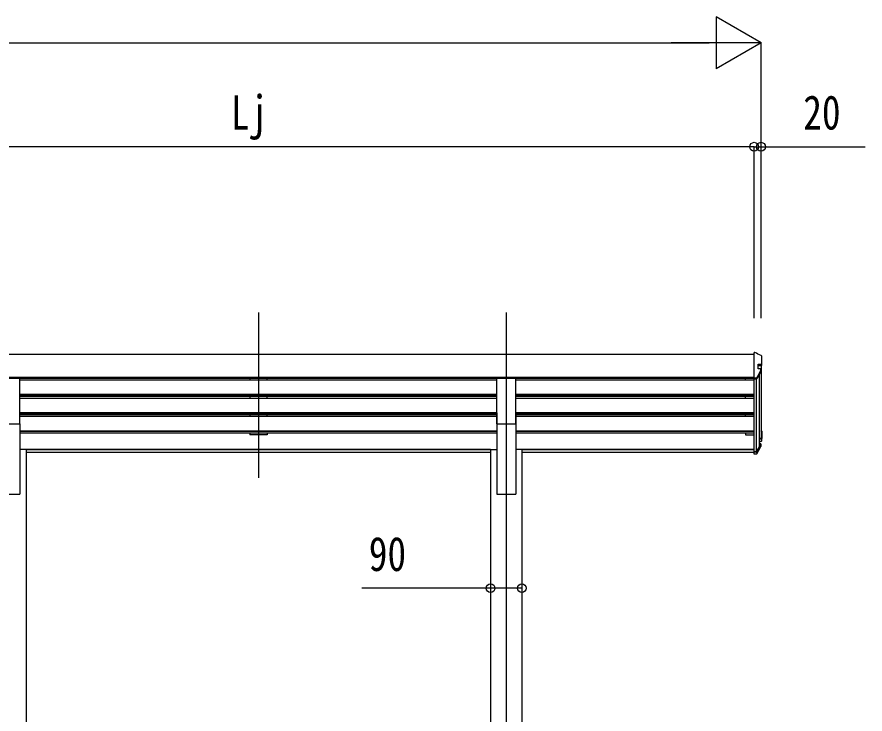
# Model space of a CAD drawing. Units: millimetres, scale not verified. Extents: x -13134 to 13134, y -8911 to 8914.
# Drawn here: x -1556 to 894, y -2828 to -813 of the extents above; entities that cross this region are included whole.
import ezdxf
from ezdxf.enums import TextEntityAlignment as Align

# ---------------------------------------------------------------- set-up
doc = ezdxf.new("R2010")
doc.units = ezdxf.units.MM
doc.header["$LTSCALE"] = 40
for name, color, linetype in [('0-4_YKK_12', 2, 'Continuous'), ('0-5_YKK_13', 4, 'Continuous'), ('0-6_YKK_A1', 4, 'Continuous'), ('0-7_YKK_D', 6, 'Continuous')]:
    doc.layers.add(name, color=color, linetype=linetype)
doc.styles.add('ＭＳ ゴシック', font='')
doc.styles.get('ＭＳ ゴシック').set_extended_font_data('MS Gothic')

msp = doc.modelspace()

# ---------------------------------------------------------------- linework, layer by layer
at = {"layer": '0-4_YKK_12'}
for p, q in [((-858.43, -1667.48), (-858.43, -2144.99)), ((-142.43, -1667.48), (-142.43, -2144.99)), ((-142.43, -2098.31), (-142.43, -4791.88))]:
    msp.add_line(p, q, dxfattribs=at)
at = {"layer": '0-5_YKK_13'}
for p, q in [((574.59, -1782.68), (573.57, -1782.68)), ((573.57, -1859.86), (573.57, -1782.68)), ((595.57, -1815.01), (595.57, -1793.98)), ((593.57, -1821.58), (584.77, -1821.58)), ((593.2, -1832.36), (593.2, -1836.53)), ((595.57, -1819.59), (595.57, -1815.01)), ((-1601.93, -1857.51), (-1546.93, -1857.51)), ((-1546.93, -1989.31), (-1546.93, -1857.51)), ((-169.93, -1989.31), (-169.93, -1857.51)), ((-169.93, -1857.51), (-114.93, -1857.51)), ((-114.93, -1989.31), (-114.93, -1857.51)), ((579.58, -1856.76), (573.57, -1856.76)), ((579.58, -1859.86), (573.57, -1859.86)), ((592.96, -1837.48), (581.34, -1858.82)), ((-1601.93, -1989.31), (-1546.93, -1989.31)), ((-169.93, -1989.31), (-114.93, -1989.31)), ((593.57, -2008.15), (593.67, -2008.15)), ((593.57, -2031.55), (588.4, -2031.55)), ((593.57, -2009.64), (593.59, -2009.64)), ((593.57, -2010.16), (593.59, -2010.16)), ((594.07, -2010.14), (594.07, -2031.05)), ((595.57, -2010.14), (595.57, -2031.05)), ((595.57, -2037.61), (595.57, -2031.05)), ((590.45, -2049.9), (579.85, -2069.34)), ((591.64, -2048.23), (580.02, -2069.57)), ((592.96, -2048.94), (581.34, -2070.28)), ((593.57, -2033.04), (588.4, -2033.04)), ((588.4, -2039.57), (593.57, -2039.57)), ((588.4, -2047.35), (591.23, -2047.5)), ((588.4, -2047.87), (591.23, -2048.02)), ((590.57, -2045.97), (591.31, -2046.01)), ((593.2, -2047.99), (593.2, -2054.16)), ((573.57, -2069.83), (573.57, -2069.56)), ((579.58, -2069.83), (573.57, -2069.83)), ((573.57, -2071.33), (573.57, -2069.83)), ((573.57, -2076.42), (573.57, -2071.33)), ((579.58, -2071.33), (573.57, -2071.33)), ((579.58, -2076.42), (573.57, -2076.42))]:
    msp.add_line(p, q, dxfattribs=at)
for points in [[(574.59, -1782.68), (575.24, -1782.79), (575.5, -1782.89)], [(584.77, -1829.96), (584.77, -1817.03), (593.57, -1817.03)], [(592.96, -1837.48), (593.14, -1837.01), (593.2, -1836.53)], [(590.57, -2049.42), (590.54, -2049.66), (590.45, -2049.9)]]:
    msp.add_lwpolyline(points, dxfattribs=at)
for centre, radius, start, end in [((593.58, -1793.99), 1.99, 0.21727, 87.38971), ((591.16, -1832.36), 2.05, 331.46438, 85.83854), ((593.57, -1819.58), 2, 269.84307, 359.8422), ((593.56, -1815.02), 2.01, 270.26972, 0.34354), ((579.56, -1854.78), 1.98, 270.47308, 333.77211), ((579.58, -1857.86), 2, 269.9369, 331.34316), ((593.57, -2010.14), 1.99, 0.1468, 87.16754), ((592.57, -2030.57), 0.996, 282.79822, 359.86716), ((593.57, -2031.04), 2, 269.84307, 359.8422), ((593.57, -2031.05), 0.499, 269.84307, 359.8422), ((593.57, -2010.14), 0.498, 0.1468, 87.16754), ((593.57, -2010.66), 0.498, 0.1468, 87.16754), ((591.2, -2047.99), 0.497, 331.56379, 87.26156), ((591.2, -2048.52), 0.5, 31.80059, 87.07178), ((591.21, -2047.99), 1.99, 331.56379, 87.26156), ((591.41, -2054.18), 1.79, 330.16188, 0.79479), ((593.59, -2037.59), 1.98, 269.27462, 359.46746), ((573.87, -2069.56), 0.298, 180.08028, 246.4037), ((578.97, -2068.86), 1, 282.86823, 331.34595), ((579.58, -2069.33), 0.5, 269.9369, 331.34316), ((579.58, -2069.32), 2, 269.9369, 331.34316), ((579.61, -2074.4), 2.02, 269.16071, 329.06047)]:
    msp.add_arc(centre, radius, start, end, dxfattribs=at)
for centre, major_axis, ratio, start_param, end_param in [((606.32, -1810.39), (-222.61, 113.61), 0.042479, 4.7913614, 4.8729331), ((718.14, -1810.39), (-2175.25, 113.38), 0.005463, 4.7699229, 4.7699711), ((611.64, -1810.39), (61.55, 113.97), 0.043861, 1.7971426, 2.0027809), ((-10.56, -1810.39), (-2175.25, 113.38), 0.005463, 4.432326, 4.4354523), ((611.64, -2009.41), (61.55, 113.97), 0.043861, 4.1183302, 4.3239685)]:
    msp.add_ellipse(centre, major_axis=major_axis, ratio=ratio, start_param=start_param, end_param=end_param, dxfattribs=at)
at = {"layer": '0-6_YKK_A1'}
for p, q in [((573.57, -1788.47), (-2290.43, -1788.47)), ((593.37, -1821.58), (593.37, -2030.58)), ((573.56, -1855.07), (-2290.44, -1855.07)), ((-169.93, -1858.32), (-1546.93, -1858.32)), ((-883.43, -1858.32), (-883.43, -1862.87)), ((-833.43, -1862.87), (-833.43, -1858.32)), ((573.57, -1858.32), (-114.93, -1858.32)), ((548.57, -1862.87), (548.57, -1858.43)), ((573.37, -2072.39), (573.37, -1858.32)), ((579.26, -1859.86), (579.27, -2069.66)), ((588.4, -1845.86), (588.4, -2053.66)), ((-169.93, -1862.87), (-1546.94, -1862.87)), ((573.37, -1862.87), (-114.94, -1862.87)), ((-169.93, -1904.75), (-1546.93, -1904.75)), ((-169.93, -1906.24), (-1546.93, -1906.24)), ((573.37, -1904.75), (-114.93, -1904.75)), ((573.37, -1906.24), (-114.93, -1906.24)), ((-169.93, -1915.45), (-1546.94, -1915.45)), ((-169.93, -1910.56), (-1546.93, -1910.56)), ((-883.43, -1910.56), (-883.43, -1915.45)), ((-833.43, -1915.45), (-833.43, -1910.56)), ((573.37, -1915.45), (-114.94, -1915.45)), ((573.37, -1910.56), (-114.93, -1910.56)), ((548.57, -1915.45), (548.57, -1910.56)), ((-169.93, -1957.32), (-1546.93, -1957.32)), ((-169.93, -1958.82), (-1546.93, -1958.82)), ((-169.93, -1957.43), (-169.93, -2191.88)), ((573.37, -1957.32), (-114.93, -1957.32)), ((-114.93, -1957.43), (-114.93, -2191.88)), ((573.37, -1958.82), (-114.93, -1958.82)), ((-169.93, -1968.02), (-1546.94, -1968.02)), ((-169.93, -1963.14), (-1546.93, -1963.14)), ((-883.43, -1963.14), (-883.43, -1968.02)), ((-833.43, -1968.02), (-833.43, -1963.14)), ((573.37, -1968.02), (-114.94, -1968.02)), ((573.37, -1963.14), (-114.93, -1963.14)), ((548.57, -1968.02), (548.57, -1963.14)), ((-1546.93, -1989.31), (-1546.93, -2191.88)), ((-169.93, -2009.9), (-1546.93, -2009.9)), ((-169.93, -2011.4), (-1546.93, -2011.4)), ((-169.93, -2015.72), (-1546.93, -2015.72)), ((-883.43, -2016.07), (-1546.93, -2016.07)), ((-883.43, -2015.72), (-883.43, -2021.24)), ((-833.43, -2021.24), (-883.43, -2021.24)), ((-833.43, -2015.72), (-833.43, -2021.24)), ((-169.93, -2016.07), (-833.43, -2016.07)), ((573.37, -2009.9), (-114.93, -2009.9)), ((573.37, -2011.4), (-114.93, -2011.4)), ((573.37, -2015.72), (-114.93, -2015.72)), ((548.57, -2016.07), (-114.93, -2016.07)), ((548.57, -2015.72), (548.57, -2021.24)), ((548.57, -2015.72), (548.57, -2021.24)), ((548.57, -2021.24), (573.37, -2021.24)), ((548.57, -2021.24), (573.37, -2021.24)), ((-1529.23, -2062.88), (-1546.93, -2062.88)), ((-1529.23, -2062.88), (-1529.23, -3966.88)), ((-187.63, -2063.31), (-1529.23, -2063.31)), ((-187.63, -2064.71), (-1529.23, -2064.71)), ((-187.63, -2072.39), (-1529.23, -2072.39)), ((-187.63, -2062.88), (-187.63, -3966.88)), ((-187.63, -2062.88), (-169.93, -2062.88)), ((-97.23, -2062.88), (-114.93, -2062.88)), ((-97.23, -2062.88), (-97.23, -3966.88)), ((573.37, -2063.31), (-97.23, -2063.31)), ((573.37, -2064.71), (-97.23, -2064.71)), ((573.57, -2072.39), (-97.23, -2072.39)), ((-1601.93, -2191.88), (-1546.93, -2191.88)), ((-169.93, -2191.88), (-114.93, -2191.88))]:
    msp.add_line(p, q, dxfattribs=at)
at = {"layer": '0-7_YKK_D'}
for p, q in [((593.37, -888.47), (463.46, -813.47)), ((463.46, -813.47), (463.46, -963.47)), ((-5024.63, -888.47), (443.37, -888.47)), ((593.37, -888.47), (333.56, -888.47)), ((593.37, -888.47), (463.46, -963.47)), ((593.37, -1683.89), (593.37, -887.47)), ((573.37, -1188.47), (-2290.63, -1188.47)), ((573.37, -1188.47), (522.37, -1188.47)), ((573.37, -1683.89), (573.37, -1187.47)), ((573.37, -1683.89), (573.37, -1187.47)), ((573.37, -1188.47), (593.37, -1188.47)), ((593.37, -1683.89), (593.37, -1187.47)), ((593.37, -1188.47), (893.77, -1188.47)), ((-187.83, -2340.32), (-187.83, -2465.03)), ((-97.43, -2410.35), (-97.43, -2465.03))]:
    msp.add_line(p, q, dxfattribs=at)
msp.add_lwpolyline([(-97.43, -2464.03), (-187.83, -2464.03), (-559.43, -2464.03)], dxfattribs=at)
for centre in [(573.37, -1188.47), (573.37, -1188.47), (593.37, -1188.47), (-187.83, -2464.03), (-97.43, -2464.03)]:
    msp.add_circle(centre, 12.75, dxfattribs=at)

# ---------------------------------------------------------------- texts
at = {"layer": '0-7_YKK_D', "style": 'ＭＳ ゴシック', "width": 0.8}
for s, p in [('Lj', (-937.83, -1168.47)), ('20', (715.37, -1168.47)), ('90', (-539.43, -2444.03))]:
    msp.add_text(s, height=98.97, dxfattribs=at).set_placement(p, align=Align.BOTTOM_LEFT)

doc.saveas('drawing.dxf')
